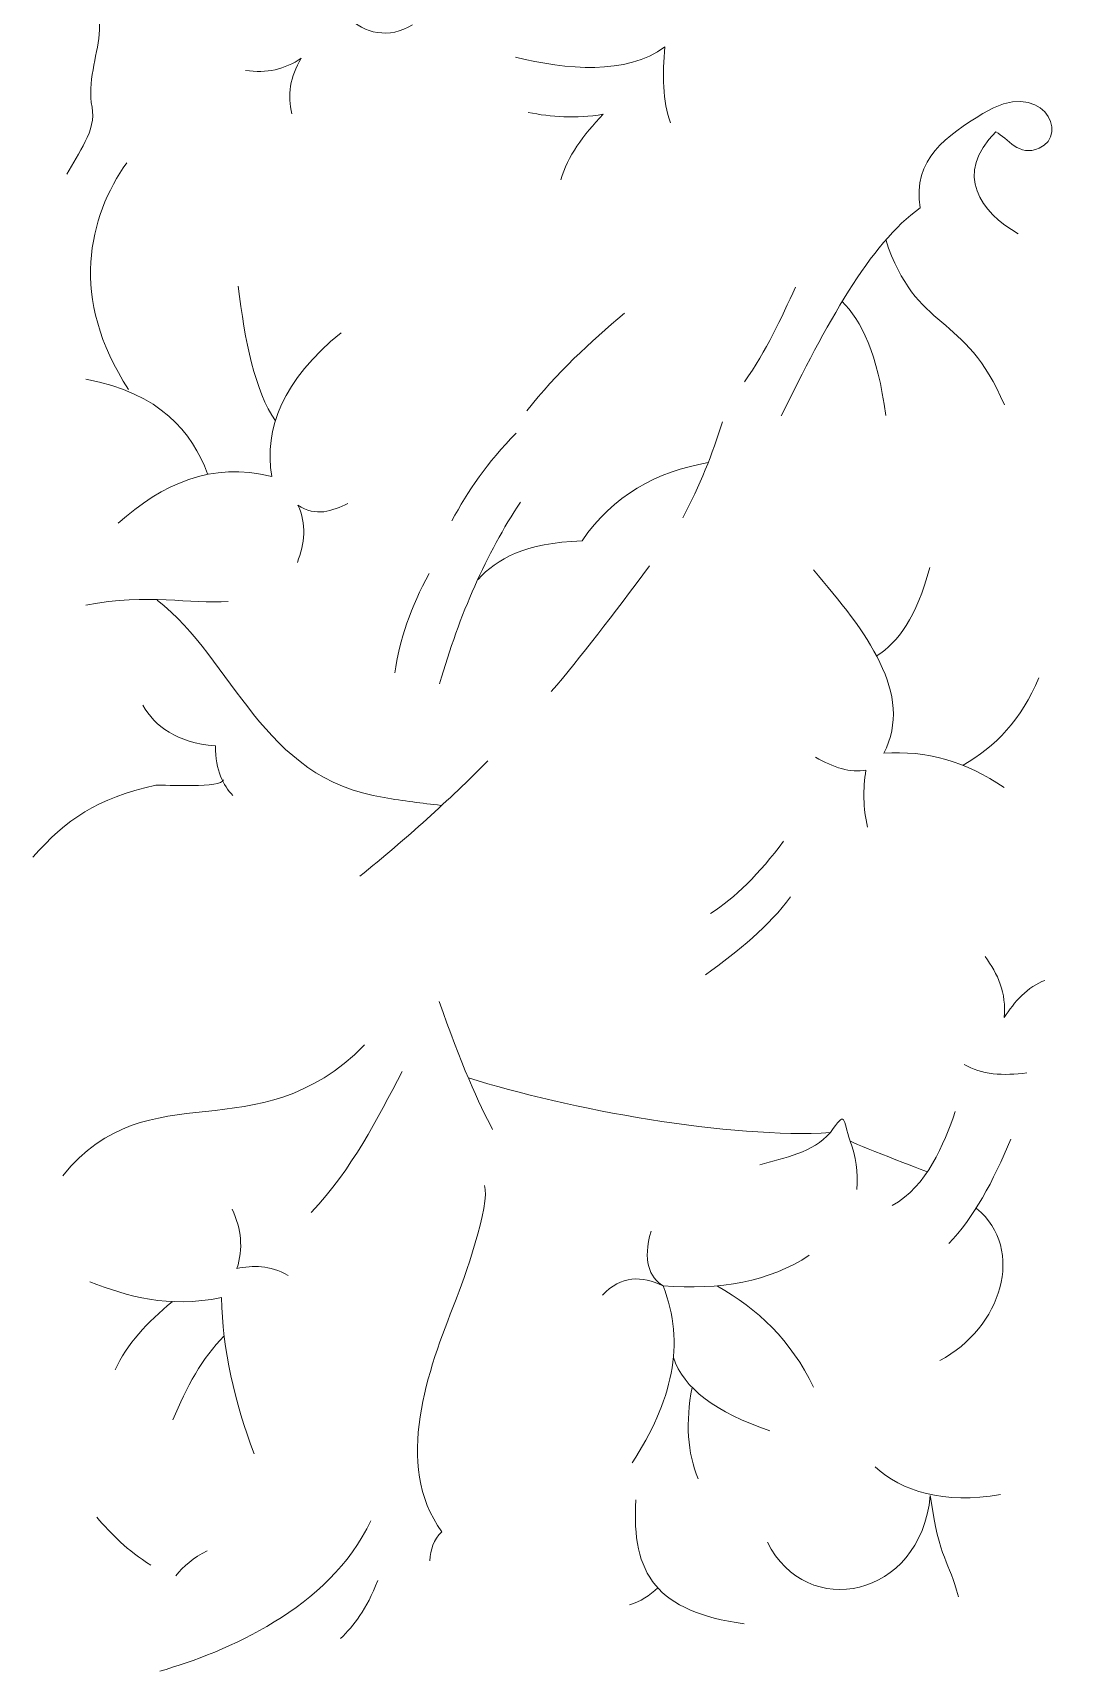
# Model space of a CAD drawing. Header units: centimetres. Extents: x -9.6 to 9, y -7 to 13.
# Drawn here: x 3.74 to 8.99, y -6.73 to 1.56 of the extents above; entities that cross this region are included whole.
import ezdxf

# ---------------------------------------------------------------- set-up
doc = ezdxf.new("R2010")
doc.units = ezdxf.units.CM
doc.header["$MEASUREMENT"] = 0
doc.layers.add('layer 1', color=7, linetype='Continuous')

msp = doc.modelspace()

# ---------------------------------------------------------------- linework, layer by layer
at = {"layer": 'layer 1', "color": 242, "lineweight": 9}
for points, knots in [([(3.91642, 0.84242), (3.9718, 0.94836), (4.06684, 1.06149), (4.04357, 1.18148), (4.04357, 1.18148), (3.99464, 1.43374), (4.24397, 1.69407), (3.87731, 1.84116), (3.87731, 1.84116), (3.92898, 1.93279), (3.98514, 2.11392), (3.87536, 2.2905)], [0, 0, 0, 0, 0.25, 0.25, 0.25, 0.25, 0.5, 0.5, 0.5, 0.5, 1, 1, 1, 1]), ([(5.05478, 1.14673), (5.03005, 1.24073), (5.0458, 1.3347), (5.10206, 1.42866), (5.10206, 1.42866), (5.01964, 1.37198), (4.92564, 1.35152), (4.82006, 1.36733)], [0, 0, 0, 0, 0.3333333, 0.3333333, 0.3333333, 0.3333333, 1, 1, 1, 1]), ([(6.18531, 1.43471), (6.44423, 1.36977), (6.74721, 1.34199), (6.94172, 1.48625), (6.94172, 1.48625), (6.92978, 1.34804), (6.92874, 1.21132), (6.971, 1.10141)], [0, 0, 0, 0, 0.3333333, 0.3333333, 0.3333333, 0.3333333, 1, 1, 1, 1]), ([(8.72997, 0.54015), (8.54038, 0.64658), (8.40015, 0.84294), (8.61655, 1.05687), (8.61655, 1.05687), (8.67567, 1.02361), (8.73248, 0.92812), (8.83559, 0.97315), (8.83559, 0.97315), (8.99264, 1.0417), (8.84844, 1.33567), (8.55004, 1.14878), (8.55004, 1.14878), (8.37047, 1.03633), (8.19211, 0.92083), (8.23317, 0.67088)], [0, 0, 0, 0, 0.2, 0.2, 0.2, 0.2, 0.4, 0.4, 0.4, 0.4, 0.6, 0.6, 0.6, 0.6, 1, 1, 1, 1]), ([(6.41609, 0.81385), (6.44872, 0.93101), (6.52837, 1.04004), (6.6294, 1.14533), (6.6294, 1.14533), (6.49004, 1.12174), (6.36637, 1.13089), (6.24986, 1.15493)], [0, 0, 0, 0, 0.3333333, 0.3333333, 0.3333333, 0.3333333, 1, 1, 1, 1]), ([(5.3032, 0.03977), (5.00878, -0.2026), (4.91299, -0.44497), (4.95307, -0.68733), (4.95307, -0.68733), (4.64785, -0.61256), (4.39793, -0.72511), (4.17636, -0.92488)], [0, 0, 0, 0, 0.3333333, 0.3333333, 0.3333333, 0.3333333, 1, 1, 1, 1]), ([(7.16164, -0.61774), (6.89874, -0.66293), (6.67908, -0.78338), (6.52265, -1.01391), (6.52265, -1.01391), (6.23131, -1.0237), (6.09271, -1.10595), (5.99682, -1.20851)], [0, 0, 0, 0, 0.3333333, 0.3333333, 0.3333333, 0.3333333, 1, 1, 1, 1]), ([(5.33841, -0.82418), (5.25824, -0.8631), (5.17657, -0.89414), (5.08442, -0.83277), (5.08442, -0.83277), (5.13157, -0.92863), (5.11908, -1.02744), (5.08228, -1.12329)], [0, 0, 0, 0, 0.3333333, 0.3333333, 0.3333333, 0.3333333, 1, 1, 1, 1]), ([(8.65761, -2.26202), (8.4675, -2.13102), (8.26463, -2.07317), (8.04904, -2.08846), (8.04904, -2.08846), (8.2047, -1.78929), (7.96162, -1.47388), (7.69332, -1.16117)], [0, 0, 0, 0, 0.3333333, 0.3333333, 0.3333333, 0.3333333, 1, 1, 1, 1]), ([(4.2998, -1.84538), (4.36386, -1.95353), (4.46974, -2.03358), (4.6675, -2.05167), (4.6675, -2.05167), (4.66737, -2.17791), (4.70762, -2.24923), (4.75551, -2.30288)], [0, 0, 0, 0, 0.3333333, 0.3333333, 0.3333333, 0.3333333, 1, 1, 1, 1]), ([(7.96715, -2.46218), (7.94372, -2.36623), (7.94428, -2.27025), (7.95918, -2.1743), (7.95918, -2.1743), (7.88099, -2.18988), (7.79405, -2.15975), (7.70311, -2.10887)], [0, 0, 0, 0, 0.3333333, 0.3333333, 0.3333333, 0.3333333, 1, 1, 1, 1]), ([(3.74365, -2.61445), (3.916, -2.4221), (4.06391, -2.31778), (4.3663, -2.24978), (4.3663, -2.24978), (4.41443, -2.2489), (4.70212, -2.26579), (4.70859, -2.22323)], [0, 0, 0, 0, 0.3333333, 0.3333333, 0.3333333, 0.3333333, 1, 1, 1, 1]), ([(8.86494, -3.23828), (8.77809, -3.2689), (8.70944, -3.34796), (8.65816, -3.42576), (8.65816, -3.42576), (8.67046, -3.30222), (8.62651, -3.20422), (8.56176, -3.1178)], [0, 0, 0, 0, 0.3333333, 0.3333333, 0.3333333, 0.3333333, 1, 1, 1, 1]), ([(5.94876, -3.73118), (6.44596, -3.89038), (7.28355, -4.04106), (7.77938, -4.00826), (7.77938, -4.00826), (7.85789, -3.89068), (7.84195, -3.94052), (7.87914, -4.05118), (7.87914, -4.05118), (7.88372, -4.05792), (8.26587, -4.20648), (8.26987, -4.20654)], [0, 0, 0, 0, 0.25, 0.25, 0.25, 0.25, 0.5, 0.5, 0.5, 0.5, 1, 1, 1, 1]), ([(5.75305, -6.17528), (5.7567, -6.1174), (5.76848, -6.07041), (5.81367, -6.02821), (5.81367, -6.02821), (5.56554, -5.68872), (5.74489, -5.20803), (5.88213, -4.85998), (5.88213, -4.85998), (5.92026, -4.76331), (6.06336, -4.36903), (6.02884, -4.27585)], [0, 0, 0, 0, 0.25, 0.25, 0.25, 0.25, 0.5, 0.5, 0.5, 0.5, 1, 1, 1, 1]), ([(5.03523, -4.7313), (4.94081, -4.67673), (4.85751, -4.68041), (4.77656, -4.69616), (4.77656, -4.69616), (4.80858, -4.59624), (4.80025, -4.49628), (4.75164, -4.39633)], [0, 0, 0, 0, 0.3333333, 0.3333333, 0.3333333, 0.3333333, 1, 1, 1, 1]), ([(6.87183, -4.50663), (6.82859, -4.65887), (6.86292, -4.73819), (6.93248, -4.7844), (6.93248, -4.7844), (6.82517, -4.73305), (6.72141, -4.72957), (6.6254, -4.83138)], [0, 0, 0, 0, 0.3333333, 0.3333333, 0.3333333, 0.3333333, 1, 1, 1, 1]), ([(7.67181, -4.62916), (7.47278, -4.76344), (7.22076, -4.80548), (6.93248, -4.7844), (6.93248, -4.7844), (7.04886, -5.07469), (6.97689, -5.3738), (6.77598, -5.67896)], [0, 0, 0, 0, 0.3333333, 0.3333333, 0.3333333, 0.3333333, 1, 1, 1, 1]), ([(4.86311, -5.63403), (4.76423, -5.37058), (4.70358, -5.1071), (4.6988, -4.84361), (4.6988, -4.84361), (4.42448, -4.89854), (4.225, -4.83623), (4.03183, -4.76396)], [0, 0, 0, 0, 0.3333333, 0.3333333, 0.3333333, 0.3333333, 1, 1, 1, 1])]:
    msp.add_open_spline(points, degree=3, knots=knots, dxfattribs=at)
for points in [[(5.66504, 1.59811), (5.42788, 1.4505), (5.15204, 1.72029), (5.3208, 1.97596)], [(4.2196, 0.89962), (4.02525, 0.6267), (3.92585, 0.21354), (4.22877, -0.24805)], [(8.23317, 0.67088), (7.98055, 0.49456), (7.7539, 0.07422), (7.53099, -0.38097)], [(8.65956, -0.32582), (8.45936, 0.14997), (8.21482, 0.03544), (8.05897, 0.51122)], [(4.78291, 0.27465), (4.81694, -0.00335), (4.86662, -0.25401), (4.97243, -0.40713)], [(7.60335, 0.27055), (7.52862, 0.11057), (7.45613, -0.04942), (7.34518, -0.2094)], [(8.0591, -0.37892), (8.01839, -0.06481), (7.93705, 0.10071), (7.83723, 0.19868)], [(6.73687, 0.1378), (6.5641, -0.00923), (6.39416, -0.16219), (6.24397, -0.35647)], [(4.01227, -0.19512), (4.3898, -0.26696), (4.54858, -0.46312), (4.62748, -0.67373)], [(7.23367, -0.41162), (7.18207, -0.57365), (7.11934, -0.73568), (7.03224, -0.89772)], [(5.86456, -0.912), (5.9432, -0.76425), (6.04296, -0.61653), (6.18921, -0.46878)], [(6.21072, -0.81803), (6.03895, -1.07807), (5.90272, -1.38443), (5.80196, -1.73713)], [(6.86402, -1.14077), (6.68234, -1.38606), (6.51341, -1.60474), (6.36722, -1.77595)], [(8.28207, -1.1489), (8.21475, -1.40226), (8.12114, -1.52756), (8.0156, -1.59469)], [(5.57508, -1.68198), (5.59932, -1.51452), (5.65733, -1.34705), (5.74915, -1.17955)], [(4.73283, -1.32014), (4.53862, -1.33534), (4.33058, -1.27882), (4.01227, -1.33885)], [(4.37304, -1.31386), (4.76348, -1.61623), (4.90007, -2.21949), (5.52227, -2.3131)], [(8.83364, -1.70648), (8.74647, -1.91735), (8.61388, -2.05716), (8.45029, -2.1483)], [(6.04644, -2.12722), (5.85027, -2.32514), (5.63449, -2.51984), (5.39902, -2.71135)], [(5.52227, -2.3131), (5.61793, -2.32972), (5.71359, -2.34199), (5.80925, -2.35224)], [(7.54271, -2.53367), (7.41949, -2.69853), (7.29627, -2.82178), (7.17306, -2.89925)], [(7.57794, -2.81553), (7.47005, -2.96175), (7.31537, -3.08845), (7.14761, -3.20968)], [(5.8, -3.34451), (5.905, -3.65033), (6.00421, -3.8693), (6.06993, -3.99193)], [(5.42251, -3.56508), (4.8729, -4.12061), (4.335, -3.68556), (3.89491, -4.22681)], [(5.61224, -3.69988), (5.48508, -3.94293), (5.36317, -4.18705), (5.15259, -4.41266)], [(8.77299, -3.706), (8.65647, -3.72207), (8.54116, -3.71621), (8.45614, -3.66311)], [(8.41115, -3.90206), (8.35346, -4.0682), (8.26834, -4.27806), (8.09235, -4.37795)], [(7.77938, -4.00826), (7.68844, -4.11209), (7.55022, -4.13366), (7.42144, -4.17166)], [(7.91239, -4.29628), (7.91903, -4.2084), (7.90796, -4.1267), (7.87914, -4.05118)], [(8.69282, -4.04096), (8.60334, -4.25509), (8.5028, -4.44221), (8.37789, -4.56995)], [(8.33293, -5.16225), (8.64343, -4.99751), (8.77003, -4.60004), (8.51917, -4.39236)], [(7.69332, -5.29705), (7.58038, -5.05855), (7.41022, -4.89967), (7.208, -4.78547)], [(4.16093, -5.2092), (4.21908, -5.07856), (4.32349, -4.96719), (4.44888, -4.8646)], [(4.45236, -5.4625), (4.52092, -5.29653), (4.6021, -5.14813), (4.71103, -5.03831)], [(7.47233, -5.51761), (7.19824, -5.42505), (7.03575, -5.30137), (6.98483, -5.14663)], [(7.11046, -5.76066), (7.05557, -5.6298), (7.04532, -5.47561), (7.07968, -5.29809)], [(8.64001, -5.84031), (8.35391, -5.89104), (8.13891, -5.82278), (8.00577, -5.70005)], [(7.34322, -6.49388), (6.90118, -6.43346), (6.77071, -6.24387), (6.79556, -5.86686)], [(7.46058, -6.08131), (7.65551, -6.47787), (8.23398, -6.36943), (8.28471, -5.84568)], [(8.4268, -6.35706), (8.37942, -6.17105), (8.33208, -6.1812), (8.28471, -5.84568)], [(4.06703, -5.95471), (4.14187, -6.04002), (4.22217, -6.12387), (4.34086, -6.19776)], [(4.38651, -6.73433), (4.72001, -6.63649), (5.24193, -6.42122), (5.45378, -5.97306)], [(4.62644, -6.12423), (4.55726, -6.16073), (4.50442, -6.20294), (4.46801, -6.25083)], [(5.48902, -6.27536), (5.43185, -6.42165), (5.36756, -6.50445), (5.30122, -6.56946)], [(6.76231, -6.3979), (6.81909, -6.3827), (6.8649, -6.35033), (6.90674, -6.31171)]]:
    msp.add_open_spline(points, degree=3, dxfattribs=at)

doc.saveas('drawing.dxf')
